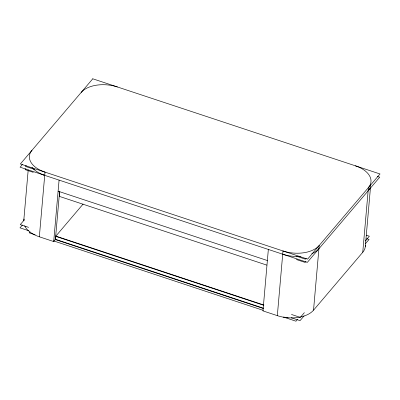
<?xml version="1.0" encoding="UTF-8"?>
<svg xmlns="http://www.w3.org/2000/svg" width="400" height="400" viewBox="0 0 400 400"><rect width="100%" height="100%" fill="white"/><g stroke="black" fill="none" stroke-linecap="round" stroke-linejoin="round"><path stroke-width="0.6" d="M28.2 169.95L23.745 220.85A27.275 15.76 5 0 1 24.085 219.02M263.95 305.055L55.865 236.105L55.585 239.34L53.7 241.555L39.34 236.795L45 172.115A27.275 15.76 5 0 1 31.96 150.33M53.7 241.555L59.08 180.105M55.39 239.57L59.63 191.125M59.775 191.445L59.345 196.375L266.835 265.125M268.345 249.45L262.97 310.9L278.31 315.965A27.275 15.76 5 0 0 313.535 310.19L362.76 252.28A27.275 15.76 5 0 0 365.335 245.205M277.33 315.655L282.99 250.975A27.275 15.76 5 0 0 319.195 245.505L313.535 310.19M362.76 252.28L368.42 187.595A27.275 15.76 5 0 0 355.38 165.81M365.315 246.445L370.42 188.1M368.135 190.83L369.645 188.6A27.275 15.76 5 0 0 370.72 184.375M22.525 164.335L20.095 167.19L307.33 262.365L379.715 177.205L377.35 176.42M26.185 165.44L25.375 166.39L34.8 169.515M25.9 168.675L25.095 169.625L33.34 172.36M24.32 219.86L20.285 224.605L28.57 227.355M22.42 224.995L20 227.84L28.88 230.785M30.035 231.895L29.24 232.83L35.165 234.795M55.675 236.335L83.115 204.05M306.235 258.24L305.425 259.19L296.595 256.26M305.95 261.475L305.145 262.425L296.31 259.495M297.545 319.335L295.955 321.205L283.505 317.08M304.37 312.655L300.335 317.405L291.455 314.46M365.31 240.965L369.345 236.215L366.385 235.235M304.085 315.89L300.05 320.64L291.17 317.695M365.43 243.725L369.06 239.45L366.695 238.665M318.91 248.74L316.795 250.77A27.275 15.76 5 0 1 311.8 253.695M283.685 254.515L282.71 254.205A27.275 15.76 5 0 0 300.435 256.33M58.11 191.195L267.375 260.535M55.215 236.18L263.625 305.24M55.585 239.34L263.665 308.29M54.93 239.415L263.34 308.475M53.54 240.88L263.355 310.405M43.76 175.015L44.715 175.345A27.275 15.76 5 0 1 31.96 167.37M39.34 236.795L38.385 236.465A27.275 15.76 5 0 1 24.68 225.815M288.02 317.695A15.91 9.195 5 0 1 285.54 317.41M284.725 317.265A15.91 9.195 5 0 1 283.92 317.095M81.185 92.42A27.275 15.76 5 0 1 117.39 86.95M92.77 78.795L20.38 163.955L307.61 259.13L380 173.97L92.77 78.795"/></g></svg>
